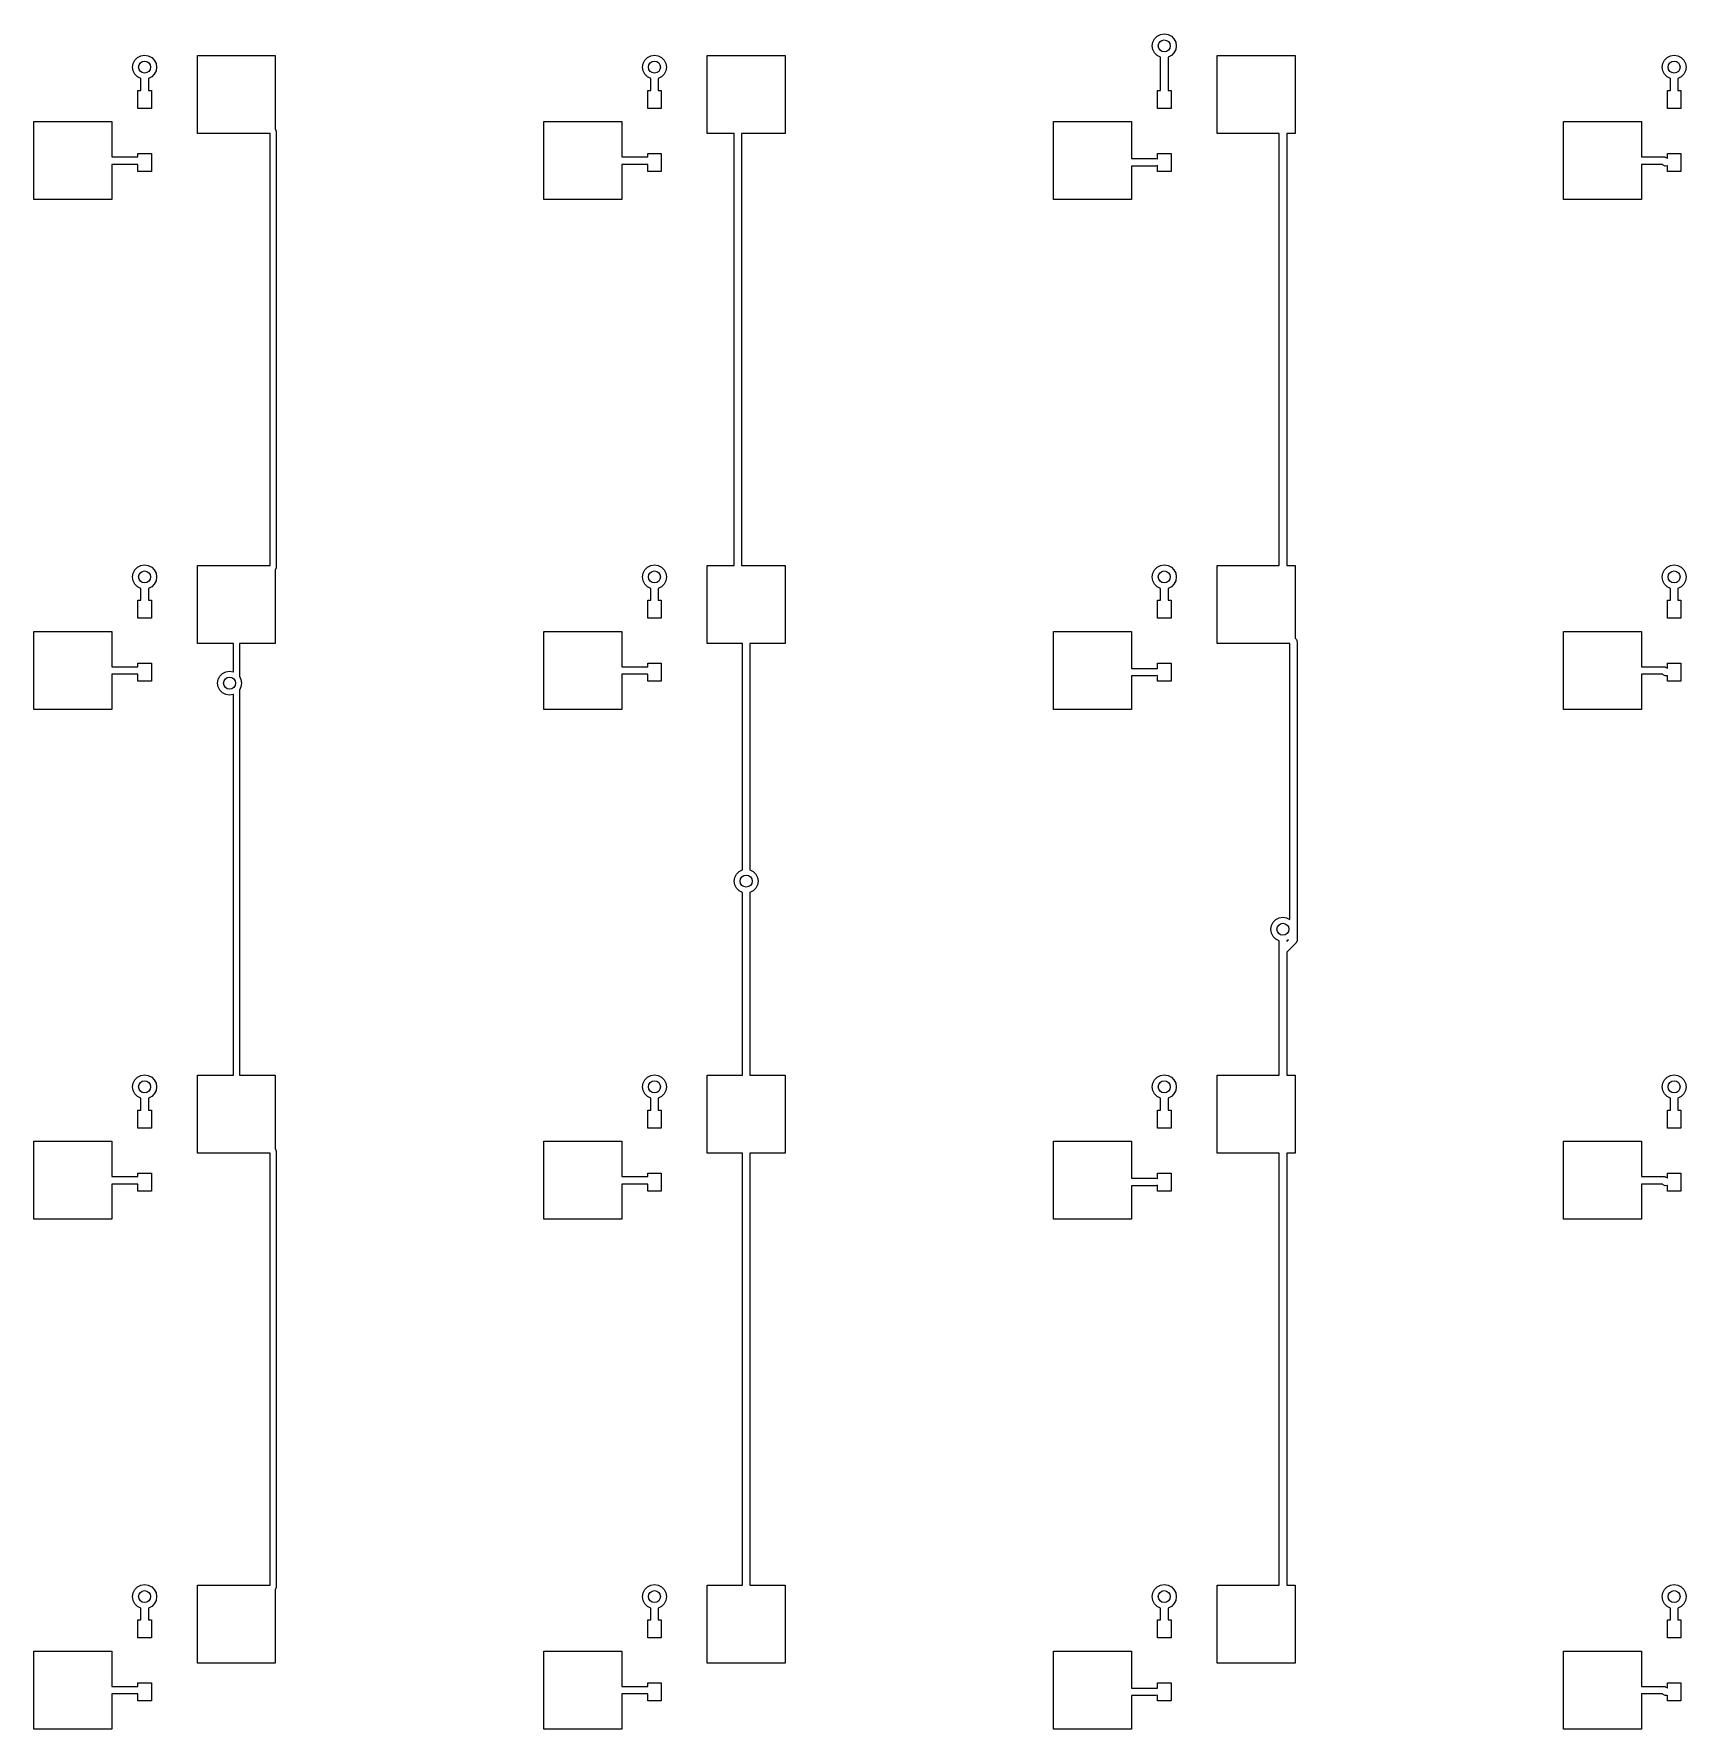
# Model space of a CAD drawing. Extents: x 3.08 to 10.86, y -3.21 to -0.59.
# Drawn here: x 8.695 to 10.864, y -3.214 to -0.988 of the extents above; entities that cross this region are included whole.
import ezdxf

# ---------------------------------------------------------------- set-up
doc = ezdxf.new("R2010")
doc.units = 0
doc.header["$MEASUREMENT"] = 0
doc.layers.add('BLACK', color=7, linetype='CONTINUOUS')

msp = doc.modelspace()

# ---------------------------------------------------------------- linework, layer by layer
at = {"layer": 'BLACK', "linetype": 'CONTINUOUS'}
for p, q in [((10.1631, -1.00394), (10.1638, -0.99907)), ((10.1638, -0.99907), (10.1661, -0.99468)), ((10.1661, -0.99468), (10.1695, -0.991196)), ((10.1695, -0.991196), (10.1739, -0.988959)), ((10.1739, -0.988959), (10.1788, -0.988189)), ((10.1788, -0.988189), (10.1837, -0.988959)), ((10.1837, -0.988959), (10.1881, -0.991196)), ((10.1881, -0.991196), (10.1915, -0.99468)), ((10.1915, -0.99468), (10.1938, -0.99907)), ((10.1938, -0.99907), (10.1945, -1.00394)), ((8.82524, -1.02696), (8.82748, -1.02257)), ((8.82748, -1.02257), (8.83096, -1.01908)), ((8.83096, -1.01908), (8.83535, -1.01685)), ((8.83535, -1.01685), (8.84022, -1.01608)), ((8.84022, -1.01608), (8.84509, -1.01685)), ((8.84509, -1.01685), (8.84948, -1.01908)), ((8.84948, -1.01908), (8.85296, -1.02257)), ((8.85296, -1.02257), (8.8552, -1.02696)), ((8.90944, -1.11909), (8.90944, -1.01673)), ((8.90944, -1.01673), (9.01181, -1.01673)), ((9.01181, -1.01673), (9.01181, -1.11365)), ((9.49453, -1.02696), (9.49677, -1.02257)), ((9.49677, -1.02257), (9.50025, -1.01908)), ((9.50025, -1.01908), (9.50464, -1.01685)), ((9.50464, -1.01685), (9.50951, -1.01608)), ((9.50951, -1.01608), (9.51438, -1.01685)), ((9.51438, -1.01685), (9.51877, -1.01908)), ((9.51877, -1.01908), (9.52225, -1.02257)), ((9.52225, -1.02257), (9.52449, -1.02696)), ((9.57874, -1.11909), (9.57874, -1.01673)), ((9.57874, -1.01673), (9.6811, -1.01673)), ((9.6811, -1.01673), (9.6811, -1.11909)), ((10.1638, -1.0088), (10.1631, -1.00394)), ((10.1661, -1.01319), (10.1638, -1.0088)), ((10.1695, -1.01668), (10.1661, -1.01319)), ((10.1739, -1.01889), (10.1695, -1.01668)), ((10.1739, -1.06234), (10.1739, -1.01889)), ((10.1881, -1.01668), (10.1837, -1.01889)), ((10.1837, -1.01889), (10.1837, -1.06234)), ((10.1915, -1.01319), (10.1881, -1.01668)), ((10.1938, -1.0088), (10.1915, -1.01319)), ((10.1945, -1.00394), (10.1938, -1.0088)), ((10.248, -1.11909), (10.248, -1.01673)), ((10.248, -1.01673), (10.3504, -1.01673)), ((10.3504, -1.01673), (10.3504, -1.11909)), ((10.8331, -1.02696), (10.8354, -1.02257)), ((10.8354, -1.02257), (10.8388, -1.01908)), ((10.8388, -1.01908), (10.8432, -1.01685)), ((10.8432, -1.01685), (10.8481, -1.01608)), ((10.8481, -1.01608), (10.853, -1.01685)), ((10.853, -1.01685), (10.8573, -1.01908)), ((10.8573, -1.01908), (10.8608, -1.02257)), ((10.8608, -1.02257), (10.8631, -1.02696)), ((8.82447, -1.03182), (8.82524, -1.02696)), ((8.82524, -1.03669), (8.82447, -1.03182)), ((8.82748, -1.04108), (8.82524, -1.03669)), ((8.83096, -1.04456), (8.82748, -1.04108)), ((8.8353, -1.04677), (8.83096, -1.04456)), ((8.84948, -1.04456), (8.84514, -1.04677)), ((8.85296, -1.04108), (8.84948, -1.04456)), ((8.8552, -1.03669), (8.85296, -1.04108)), ((8.8552, -1.02696), (8.85597, -1.03182)), ((8.85597, -1.03182), (8.8552, -1.03669)), ((9.49376, -1.03182), (9.49453, -1.02696)), ((9.49453, -1.03669), (9.49376, -1.03182)), ((9.49677, -1.04108), (9.49453, -1.03669)), ((9.50025, -1.04456), (9.49677, -1.04108)), ((9.50459, -1.04677), (9.50025, -1.04456)), ((9.51877, -1.04456), (9.51443, -1.04677)), ((9.52225, -1.04108), (9.51877, -1.04456)), ((9.52449, -1.03669), (9.52225, -1.04108)), ((9.52449, -1.02696), (9.52526, -1.03182)), ((9.52526, -1.03182), (9.52449, -1.03669)), ((10.8323, -1.03182), (10.8331, -1.02696)), ((10.8331, -1.03669), (10.8323, -1.03182)), ((10.8354, -1.04108), (10.8331, -1.03669)), ((10.8388, -1.04456), (10.8354, -1.04108)), ((10.8432, -1.04677), (10.8388, -1.04456)), ((10.8573, -1.04456), (10.853, -1.04677)), ((10.8608, -1.04108), (10.8573, -1.04456)), ((10.8631, -1.03669), (10.8608, -1.04108)), ((10.8631, -1.02696), (10.8638, -1.03182)), ((10.8638, -1.03182), (10.8631, -1.03669)), ((8.83136, -1.08596), (8.83136, -1.06234)), ((8.83136, -1.06234), (8.8353, -1.06234)), ((8.8353, -1.06234), (8.8353, -1.04677)), ((8.84514, -1.04677), (8.84514, -1.06234)), ((8.84514, -1.06234), (8.84908, -1.06234)), ((8.84908, -1.06234), (8.84908, -1.08596)), ((9.50065, -1.08596), (9.50065, -1.06234)), ((9.50065, -1.06234), (9.50459, -1.06234)), ((9.50459, -1.06234), (9.50459, -1.04677)), ((9.51443, -1.04677), (9.51443, -1.06234)), ((9.51443, -1.06234), (9.51837, -1.06234)), ((9.51837, -1.06234), (9.51837, -1.08596)), ((10.1699, -1.08596), (10.1699, -1.06234)), ((10.1699, -1.06234), (10.1739, -1.06234)), ((10.1837, -1.06234), (10.1877, -1.06234)), ((10.1877, -1.06234), (10.1877, -1.08596)), ((10.8392, -1.08596), (10.8392, -1.06234)), ((10.8392, -1.06234), (10.8432, -1.06234)), ((10.8432, -1.06234), (10.8432, -1.04677)), ((10.853, -1.04677), (10.853, -1.06234)), ((10.853, -1.06234), (10.857, -1.06234)), ((10.857, -1.06234), (10.857, -1.08596)), ((8.84908, -1.08596), (8.83136, -1.08596)), ((9.51837, -1.08596), (9.50065, -1.08596)), ((10.1877, -1.08596), (10.1699, -1.08596)), ((10.857, -1.08596), (10.8392, -1.08596)), ((8.69488, -1.20571), (8.69488, -1.10335)), ((8.69488, -1.10335), (8.79724, -1.10335)), ((8.79724, -1.10335), (8.79724, -1.14961)), ((9.36417, -1.20571), (9.36417, -1.10335)), ((9.36417, -1.10335), (9.46653, -1.10335)), ((9.46653, -1.10335), (9.46653, -1.14961)), ((10.0335, -1.20571), (10.0335, -1.10335)), ((10.0335, -1.10335), (10.1358, -1.10335)), ((10.1358, -1.10335), (10.1358, -1.1519)), ((10.7028, -1.20571), (10.7028, -1.10335)), ((10.7028, -1.10335), (10.8051, -1.10335)), ((10.8051, -1.10335), (10.8051, -1.14961)), ((9.0049, -1.11909), (8.90944, -1.11909)), ((9.0049, -1.68602), (9.0049, -1.11909)), ((9.01181, -1.11365), (9.01202, -1.11381)), ((9.01202, -1.11381), (9.01231, -1.11469)), ((9.01231, -1.11469), (9.01272, -1.11551)), ((9.01272, -1.11551), (9.01267, -1.11582)), ((9.01267, -1.11582), (9.01277, -1.11612)), ((9.01277, -1.11612), (9.01277, -1.68899)), ((9.61413, -1.11909), (9.57874, -1.11909)), ((9.61413, -1.68602), (9.61413, -1.11909)), ((9.6811, -1.11909), (9.62397, -1.11909)), ((9.62397, -1.11909), (9.62397, -1.68602)), ((10.3297, -1.11909), (10.248, -1.11909)), ((10.3297, -1.68602), (10.3297, -1.11909)), ((10.3504, -1.11909), (10.3395, -1.11909)), ((10.3395, -1.11909), (10.3395, -1.68602)), ((8.79724, -1.14961), (8.83136, -1.14961)), ((8.83136, -1.14961), (8.83136, -1.14501)), ((8.83136, -1.14501), (8.84908, -1.14501)), ((8.84908, -1.14501), (8.84908, -1.16863)), ((9.46653, -1.14961), (9.50065, -1.14961)), ((9.50065, -1.14961), (9.50065, -1.14501)), ((9.50065, -1.14501), (9.51837, -1.14501)), ((9.51837, -1.14501), (9.51837, -1.16863)), ((10.1358, -1.1519), (10.1679, -1.1519)), ((10.1679, -1.1519), (10.1693, -1.15211)), ((10.1693, -1.15211), (10.1699, -1.1525)), ((10.1699, -1.1525), (10.1699, -1.14501)), ((10.1699, -1.14501), (10.1877, -1.14501)), ((10.1877, -1.14501), (10.1877, -1.16863)), ((10.8051, -1.14961), (10.8349, -1.14961)), ((10.8349, -1.14961), (10.8358, -1.14973)), ((10.8358, -1.14973), (10.836, -1.14972)), ((10.836, -1.14972), (10.8361, -1.14977)), ((10.8361, -1.14977), (10.8363, -1.14981)), ((10.8363, -1.14981), (10.8373, -1.15047)), ((10.8373, -1.15047), (10.8384, -1.15105)), ((10.8384, -1.15105), (10.8392, -1.15187)), ((10.8392, -1.15187), (10.8392, -1.14501)), ((10.8392, -1.14501), (10.857, -1.14501)), ((10.857, -1.14501), (10.857, -1.16863)), ((8.83136, -1.15945), (8.79724, -1.15945)), ((8.79724, -1.15945), (8.79724, -1.20571)), ((8.83136, -1.16863), (8.83136, -1.15945)), ((8.84908, -1.16863), (8.83136, -1.16863)), ((9.50065, -1.15945), (9.46653, -1.15945)), ((9.46653, -1.15945), (9.46653, -1.20571)), ((9.50065, -1.16863), (9.50065, -1.15945)), ((9.51837, -1.16863), (9.50065, -1.16863)), ((10.1679, -1.16174), (10.1358, -1.16174)), ((10.1358, -1.16174), (10.1358, -1.20571)), ((10.1699, -1.16116), (10.1679, -1.16174)), ((10.1699, -1.16863), (10.1699, -1.16116)), ((10.1877, -1.16863), (10.1699, -1.16863)), ((10.8329, -1.15945), (10.8051, -1.15945)), ((10.8051, -1.15945), (10.8051, -1.20571)), ((10.8337, -1.1603), (10.8329, -1.15945)), ((10.8362, -1.16163), (10.8337, -1.1603)), ((10.8389, -1.16144), (10.8362, -1.16163)), ((10.8392, -1.16122), (10.8389, -1.16144)), ((10.8392, -1.16863), (10.8392, -1.16122)), ((10.857, -1.16863), (10.8392, -1.16863)), ((8.79724, -1.20571), (8.69488, -1.20571)), ((9.46653, -1.20571), (9.36417, -1.20571)), ((10.1358, -1.20571), (10.0335, -1.20571)), ((10.8051, -1.20571), (10.7028, -1.20571)), ((8.82748, -1.69186), (8.83096, -1.68837)), ((8.83096, -1.68837), (8.83535, -1.68614)), ((8.83535, -1.68614), (8.84022, -1.68537)), ((8.84022, -1.68537), (8.84509, -1.68614)), ((8.84509, -1.68614), (8.84948, -1.68837)), ((8.84948, -1.68837), (8.85296, -1.69186)), ((8.90944, -1.78839), (8.90944, -1.68602)), ((8.90944, -1.68602), (9.0049, -1.68602)), ((9.01231, -1.69043), (9.01202, -1.69131)), ((9.01272, -1.68961), (9.01231, -1.69043)), ((9.01277, -1.68899), (9.01267, -1.6893)), ((9.01267, -1.6893), (9.01272, -1.68961)), ((9.49677, -1.69186), (9.50025, -1.68837)), ((9.50025, -1.68837), (9.50464, -1.68614)), ((9.50464, -1.68614), (9.50951, -1.68537)), ((9.50951, -1.68537), (9.51438, -1.68614)), ((9.51438, -1.68614), (9.51877, -1.68837)), ((9.51877, -1.68837), (9.52225, -1.69186)), ((9.57874, -1.78839), (9.57874, -1.68602)), ((9.57874, -1.68602), (9.61413, -1.68602)), ((9.62397, -1.68602), (9.6811, -1.68602)), ((9.6811, -1.68602), (9.6811, -1.78839)), ((10.1661, -1.69186), (10.1695, -1.68837)), ((10.1695, -1.68837), (10.1739, -1.68614)), ((10.1739, -1.68614), (10.1788, -1.68537)), ((10.1788, -1.68537), (10.1837, -1.68614)), ((10.1837, -1.68614), (10.1881, -1.68837)), ((10.1881, -1.68837), (10.1915, -1.69186)), ((10.248, -1.78839), (10.248, -1.68602)), ((10.248, -1.68602), (10.3297, -1.68602)), ((10.3395, -1.68602), (10.3504, -1.68602)), ((10.3504, -1.68602), (10.3504, -1.78143)), ((10.8354, -1.69186), (10.8388, -1.68837)), ((10.8388, -1.68837), (10.8432, -1.68614)), ((10.8432, -1.68614), (10.8481, -1.68537)), ((10.8481, -1.68537), (10.853, -1.68614)), ((10.853, -1.68614), (10.8573, -1.68837)), ((10.8573, -1.68837), (10.8608, -1.69186)), ((8.82447, -1.70111), (8.82524, -1.69625)), ((8.82524, -1.70598), (8.82447, -1.70111)), ((8.82524, -1.69625), (8.82748, -1.69186)), ((8.82748, -1.71037), (8.82524, -1.70598)), ((8.83096, -1.71386), (8.82748, -1.71037)), ((8.85296, -1.71037), (8.84948, -1.71386)), ((8.85296, -1.69186), (8.8552, -1.69625)), ((8.8552, -1.70598), (8.85296, -1.71037)), ((8.8552, -1.69625), (8.85597, -1.70111)), ((8.85597, -1.70111), (8.8552, -1.70598)), ((9.01202, -1.69131), (9.01181, -1.69146)), ((9.01181, -1.69146), (9.01181, -1.78839)), ((9.49376, -1.70111), (9.49453, -1.69625)), ((9.49453, -1.70598), (9.49376, -1.70111)), ((9.49453, -1.69625), (9.49677, -1.69186)), ((9.49677, -1.71037), (9.49453, -1.70598)), ((9.50025, -1.71386), (9.49677, -1.71037)), ((9.52225, -1.71037), (9.51877, -1.71386)), ((9.52225, -1.69186), (9.52449, -1.69625)), ((9.52449, -1.70598), (9.52225, -1.71037)), ((9.52449, -1.69625), (9.52526, -1.70111)), ((9.52526, -1.70111), (9.52449, -1.70598)), ((10.1631, -1.70111), (10.1638, -1.69625)), ((10.1638, -1.70598), (10.1631, -1.70111)), ((10.1638, -1.69625), (10.1661, -1.69186)), ((10.1661, -1.71037), (10.1638, -1.70598)), ((10.1695, -1.71386), (10.1661, -1.71037)), ((10.1915, -1.71037), (10.1881, -1.71386)), ((10.1915, -1.69186), (10.1938, -1.69625)), ((10.1938, -1.70598), (10.1915, -1.71037)), ((10.1938, -1.69625), (10.1945, -1.70111)), ((10.1945, -1.70111), (10.1938, -1.70598)), ((10.8323, -1.70111), (10.8331, -1.69625)), ((10.8331, -1.70598), (10.8323, -1.70111)), ((10.8331, -1.69625), (10.8354, -1.69186)), ((10.8354, -1.71037), (10.8331, -1.70598)), ((10.8388, -1.71386), (10.8354, -1.71037)), ((10.8608, -1.71037), (10.8573, -1.71386)), ((10.8608, -1.69186), (10.8631, -1.69625)), ((10.8631, -1.70598), (10.8608, -1.71037)), ((10.8631, -1.69625), (10.8638, -1.70111)), ((10.8638, -1.70111), (10.8631, -1.70598)), ((8.8353, -1.71606), (8.83096, -1.71386)), ((8.83136, -1.75525), (8.83136, -1.73163)), ((8.83136, -1.73163), (8.8353, -1.73163)), ((8.8353, -1.73163), (8.8353, -1.71606)), ((8.84948, -1.71386), (8.84514, -1.71606)), ((8.84514, -1.71606), (8.84514, -1.73163)), ((8.84514, -1.73163), (8.84908, -1.73163)), ((8.84908, -1.73163), (8.84908, -1.75525)), ((9.50459, -1.71606), (9.50025, -1.71386)), ((9.50065, -1.75525), (9.50065, -1.73163)), ((9.50065, -1.73163), (9.50459, -1.73163)), ((9.50459, -1.73163), (9.50459, -1.71606)), ((9.51877, -1.71386), (9.51443, -1.71606)), ((9.51443, -1.71606), (9.51443, -1.73163)), ((9.51443, -1.73163), (9.51837, -1.73163)), ((9.51837, -1.73163), (9.51837, -1.75525)), ((10.1739, -1.71606), (10.1695, -1.71386)), ((10.1699, -1.75525), (10.1699, -1.73163)), ((10.1699, -1.73163), (10.1739, -1.73163)), ((10.1739, -1.73163), (10.1739, -1.71606)), ((10.1881, -1.71386), (10.1837, -1.71606)), ((10.1837, -1.71606), (10.1837, -1.73163)), ((10.1837, -1.73163), (10.1877, -1.73163)), ((10.1877, -1.73163), (10.1877, -1.75525)), ((10.8432, -1.71606), (10.8388, -1.71386)), ((10.8392, -1.75525), (10.8392, -1.73163)), ((10.8392, -1.73163), (10.8432, -1.73163)), ((10.8432, -1.73163), (10.8432, -1.71606)), ((10.8573, -1.71386), (10.853, -1.71606)), ((10.853, -1.71606), (10.853, -1.73163)), ((10.853, -1.73163), (10.857, -1.73163)), ((10.857, -1.73163), (10.857, -1.75525)), ((8.84908, -1.75525), (8.83136, -1.75525)), ((9.51837, -1.75525), (9.50065, -1.75525)), ((10.1877, -1.75525), (10.1699, -1.75525)), ((10.857, -1.75525), (10.8392, -1.75525)), ((8.69488, -1.875), (8.69488, -1.77264)), ((8.69488, -1.77264), (8.79724, -1.77264)), ((8.79724, -1.77264), (8.79724, -1.8189)), ((9.36417, -1.875), (9.36417, -1.77264)), ((9.36417, -1.77264), (9.46653, -1.77264)), ((9.46653, -1.77264), (9.46653, -1.8189)), ((10.0335, -1.875), (10.0335, -1.77264)), ((10.0335, -1.77264), (10.1358, -1.77264)), ((10.1358, -1.77264), (10.1358, -1.82119)), ((10.7028, -1.875), (10.7028, -1.77264)), ((10.7028, -1.77264), (10.8051, -1.77264)), ((10.8051, -1.77264), (10.8051, -1.8189)), ((8.95669, -1.78839), (8.90944, -1.78839)), ((8.95669, -1.8256), (8.95669, -1.78839)), ((9.01181, -1.78839), (8.96456, -1.78839)), ((8.96456, -1.78839), (8.96456, -1.8314)), ((9.625, -1.78839), (9.57874, -1.78839)), ((9.625, -2.08544), (9.625, -1.78839)), ((9.6811, -1.78839), (9.63484, -1.78839)), ((9.63484, -1.78839), (9.63484, -2.08544)), ((10.3434, -1.78839), (10.248, -1.78839)), ((10.3435, -1.78844), (10.3434, -1.78839)), ((10.3435, -2.15073), (10.3435, -1.78844)), ((10.3504, -1.78143), (10.3519, -1.78292)), ((10.3519, -1.78292), (10.3524, -1.78362)), ((10.3524, -1.78362), (10.3525, -1.78374)), ((10.3525, -1.78374), (10.3526, -1.78385)), ((10.3526, -1.78385), (10.3527, -1.78405)), ((10.3527, -1.78405), (10.353, -1.78523)), ((10.353, -1.78523), (10.3533, -1.7864)), ((10.3533, -1.7864), (10.3533, -2.17772)), ((8.79724, -1.8189), (8.83136, -1.8189)), ((8.83136, -1.8189), (8.83136, -1.8143)), ((8.83136, -1.8143), (8.84908, -1.8143)), ((8.84908, -1.8143), (8.84908, -1.83793)), ((8.9469, -1.82557), (8.95177, -1.8248)), ((8.95177, -1.8248), (8.95663, -1.82557)), ((9.46653, -1.8189), (9.50065, -1.8189)), ((9.50065, -1.8189), (9.50065, -1.8143)), ((9.50065, -1.8143), (9.51837, -1.8143)), ((9.51837, -1.8143), (9.51837, -1.83793)), ((10.1358, -1.82119), (10.1679, -1.82119)), ((10.1679, -1.82119), (10.1693, -1.8214)), ((10.1693, -1.8214), (10.1699, -1.82179)), ((10.1699, -1.82179), (10.1699, -1.8143)), ((10.1699, -1.8143), (10.1877, -1.8143)), ((10.1877, -1.8143), (10.1877, -1.83793)), ((10.8051, -1.8189), (10.8349, -1.8189)), ((10.8349, -1.8189), (10.8358, -1.81902)), ((10.8358, -1.81902), (10.836, -1.81901)), ((10.836, -1.81901), (10.8361, -1.81906)), ((10.8361, -1.81906), (10.8363, -1.8191)), ((10.8363, -1.8191), (10.8373, -1.81976)), ((10.8373, -1.81976), (10.8384, -1.82034)), ((10.8384, -1.82034), (10.8392, -1.82116)), ((10.8392, -1.82116), (10.8392, -1.8143)), ((10.8392, -1.8143), (10.857, -1.8143)), ((10.857, -1.8143), (10.857, -1.83793)), ((8.83136, -1.82874), (8.79724, -1.82874)), ((8.79724, -1.82874), (8.79724, -1.875)), ((8.83136, -1.83793), (8.83136, -1.82874)), ((8.84908, -1.83793), (8.83136, -1.83793)), ((8.93602, -1.84055), (8.93679, -1.83568)), ((8.93679, -1.84542), (8.93602, -1.84055)), ((8.93679, -1.83568), (8.93903, -1.83129)), ((8.93903, -1.84981), (8.93679, -1.84542)), ((8.93903, -1.83129), (8.94251, -1.82781)), ((8.94251, -1.82781), (8.9469, -1.82557)), ((8.95663, -1.82557), (8.95669, -1.8256)), ((8.96456, -1.8314), (8.96674, -1.83568)), ((8.96674, -1.84542), (8.96456, -1.8497)), ((8.96674, -1.83568), (8.96752, -1.84055)), ((8.96752, -1.84055), (8.96674, -1.84542)), ((9.50065, -1.82874), (9.46653, -1.82874)), ((9.46653, -1.82874), (9.46653, -1.875)), ((9.50065, -1.83793), (9.50065, -1.82874)), ((9.51837, -1.83793), (9.50065, -1.83793)), ((10.1679, -1.83104), (10.1358, -1.83104)), ((10.1358, -1.83104), (10.1358, -1.875)), ((10.1699, -1.83045), (10.1679, -1.83104)), ((10.1699, -1.83793), (10.1699, -1.83045)), ((10.1877, -1.83793), (10.1699, -1.83793)), ((10.8329, -1.82874), (10.8051, -1.82874)), ((10.8051, -1.82874), (10.8051, -1.875)), ((10.8337, -1.82959), (10.8329, -1.82874)), ((10.8362, -1.83092), (10.8337, -1.82959)), ((10.8389, -1.83073), (10.8362, -1.83092)), ((10.8392, -1.83051), (10.8389, -1.83073)), ((10.8392, -1.83793), (10.8392, -1.83051)), ((10.857, -1.83793), (10.8392, -1.83793)), ((8.94251, -1.85329), (8.93903, -1.84981)), ((8.9469, -1.85553), (8.94251, -1.85329)), ((8.95177, -1.8563), (8.9469, -1.85553)), ((8.95663, -1.85553), (8.95177, -1.8563)), ((8.95669, -1.8555), (8.95663, -1.85553)), ((8.95669, -2.35531), (8.95669, -1.8555)), ((8.96456, -1.8497), (8.96456, -2.35531)), ((8.79724, -1.875), (8.69488, -1.875)), ((9.46653, -1.875), (9.36417, -1.875)), ((10.1358, -1.875), (10.0335, -1.875)), ((10.8051, -1.875), (10.7028, -1.875)), ((9.61494, -2.09553), (9.61718, -2.09114)), ((9.61718, -2.09114), (9.62066, -2.08765)), ((9.62066, -2.08765), (9.625, -2.08544)), ((9.63484, -2.08544), (9.63917, -2.08765)), ((9.63917, -2.08765), (9.64266, -2.09114)), ((9.64266, -2.09114), (9.64489, -2.09553)), ((9.61417, -2.10039), (9.61494, -2.09553)), ((9.61494, -2.10526), (9.61417, -2.10039)), ((9.61718, -2.10965), (9.61494, -2.10526)), ((9.62066, -2.11313), (9.61718, -2.10965)), ((9.625, -2.11534), (9.62066, -2.11313)), ((9.63917, -2.11313), (9.63484, -2.11534)), ((9.64266, -2.10965), (9.63917, -2.11313)), ((9.64489, -2.10526), (9.64266, -2.10965)), ((9.64489, -2.09553), (9.64566, -2.10039)), ((9.64566, -2.10039), (9.64489, -2.10526)), ((9.625, -2.35531), (9.625, -2.11534)), ((9.63484, -2.11534), (9.63484, -2.35531)), ((10.3196, -2.15879), (10.3218, -2.1544)), ((10.3218, -2.1544), (10.3253, -2.15092)), ((10.3253, -2.15092), (10.3297, -2.14868)), ((10.3297, -2.14868), (10.3346, -2.14791)), ((10.3346, -2.14791), (10.3394, -2.14868)), ((10.3394, -2.14868), (10.3435, -2.15073)), ((10.3188, -2.16366), (10.3196, -2.15879)), ((10.3196, -2.16852), (10.3188, -2.16366)), ((10.3218, -2.17291), (10.3196, -2.16852)), ((10.3253, -2.1764), (10.3218, -2.17291)), ((10.3297, -2.1786), (10.3253, -2.1764)), ((10.3297, -2.35531), (10.3297, -2.1786)), ((10.3395, -2.17966), (10.3417, -2.17751)), ((10.3417, -2.17751), (10.3395, -2.1786)), ((10.3395, -2.1786), (10.3395, -2.17966)), ((10.3525, -2.18014), (10.3519, -2.1812)), ((10.3531, -2.17912), (10.3525, -2.18014)), ((10.3532, -2.17887), (10.3531, -2.17912)), ((10.3533, -2.17772), (10.3532, -2.17859)), ((10.3532, -2.17859), (10.3532, -2.17877)), ((10.3532, -2.17877), (10.3532, -2.17887)), ((10.3519, -2.1812), (10.3395, -2.19358)), ((10.3395, -2.19358), (10.3395, -2.35531)), ((8.82748, -2.36115), (8.83096, -2.35767)), ((8.83096, -2.35767), (8.83535, -2.35543)), ((8.83535, -2.35543), (8.84022, -2.35466)), ((8.84022, -2.35466), (8.84509, -2.35543)), ((8.84509, -2.35543), (8.84948, -2.35767)), ((8.84948, -2.35767), (8.85296, -2.36115)), ((8.90944, -2.45768), (8.90944, -2.35531)), ((8.90944, -2.35531), (8.95669, -2.35531)), ((8.96456, -2.35531), (9.01181, -2.35531)), ((9.01181, -2.35531), (9.01181, -2.45224)), ((9.49677, -2.36115), (9.50025, -2.35767)), ((9.50025, -2.35767), (9.50464, -2.35543)), ((9.50464, -2.35543), (9.50951, -2.35466)), ((9.50951, -2.35466), (9.51438, -2.35543)), ((9.51438, -2.35543), (9.51877, -2.35767)), ((9.51877, -2.35767), (9.52225, -2.36115)), ((9.57874, -2.45768), (9.57874, -2.35531)), ((9.57874, -2.35531), (9.625, -2.35531)), ((9.63484, -2.35531), (9.6811, -2.35531)), ((9.6811, -2.35531), (9.6811, -2.45768)), ((10.1661, -2.36115), (10.1695, -2.35767)), ((10.1695, -2.35767), (10.1739, -2.35543)), ((10.1739, -2.35543), (10.1788, -2.35466)), ((10.1788, -2.35466), (10.1837, -2.35543)), ((10.1837, -2.35543), (10.1881, -2.35767)), ((10.1881, -2.35767), (10.1915, -2.36115)), ((10.248, -2.45768), (10.248, -2.35531)), ((10.248, -2.35531), (10.3297, -2.35531)), ((10.3395, -2.35531), (10.3504, -2.35531)), ((10.3504, -2.35531), (10.3504, -2.45768)), ((10.8354, -2.36115), (10.8388, -2.35767)), ((10.8388, -2.35767), (10.8432, -2.35543)), ((10.8432, -2.35543), (10.8481, -2.35466)), ((10.8481, -2.35466), (10.853, -2.35543)), ((10.853, -2.35543), (10.8573, -2.35767)), ((10.8573, -2.35767), (10.8608, -2.36115)), ((8.82447, -2.37041), (8.82524, -2.36554)), ((8.82524, -2.37527), (8.82447, -2.37041)), ((8.82524, -2.36554), (8.82748, -2.36115)), ((8.82748, -2.37966), (8.82524, -2.37527)), ((8.83096, -2.38315), (8.82748, -2.37966)), ((8.85296, -2.37966), (8.84948, -2.38315)), ((8.85296, -2.36115), (8.8552, -2.36554)), ((8.8552, -2.37527), (8.85296, -2.37966)), ((8.8552, -2.36554), (8.85597, -2.37041)), ((8.85597, -2.37041), (8.8552, -2.37527)), ((9.49376, -2.37041), (9.49453, -2.36554)), ((9.49453, -2.37527), (9.49376, -2.37041)), ((9.49453, -2.36554), (9.49677, -2.36115)), ((9.49677, -2.37966), (9.49453, -2.37527)), ((9.50025, -2.38315), (9.49677, -2.37966)), ((9.52225, -2.37966), (9.51877, -2.38315)), ((9.52225, -2.36115), (9.52449, -2.36554)), ((9.52449, -2.37527), (9.52225, -2.37966)), ((9.52449, -2.36554), (9.52526, -2.37041)), ((9.52526, -2.37041), (9.52449, -2.37527)), ((10.1631, -2.37041), (10.1638, -2.36554)), ((10.1638, -2.37527), (10.1631, -2.37041)), ((10.1638, -2.36554), (10.1661, -2.36115)), ((10.1661, -2.37966), (10.1638, -2.37527)), ((10.1695, -2.38315), (10.1661, -2.37966)), ((10.1915, -2.37966), (10.1881, -2.38315)), ((10.1915, -2.36115), (10.1938, -2.36554)), ((10.1938, -2.37527), (10.1915, -2.37966)), ((10.1938, -2.36554), (10.1945, -2.37041)), ((10.1945, -2.37041), (10.1938, -2.37527)), ((10.8323, -2.37041), (10.8331, -2.36554)), ((10.8331, -2.37527), (10.8323, -2.37041)), ((10.8331, -2.36554), (10.8354, -2.36115)), ((10.8354, -2.37966), (10.8331, -2.37527)), ((10.8388, -2.38315), (10.8354, -2.37966)), ((10.8608, -2.37966), (10.8573, -2.38315)), ((10.8608, -2.36115), (10.8631, -2.36554)), ((10.8631, -2.37527), (10.8608, -2.37966)), ((10.8631, -2.36554), (10.8638, -2.37041)), ((10.8638, -2.37041), (10.8631, -2.37527)), ((8.8353, -2.38536), (8.83096, -2.38315)), ((8.83136, -2.42454), (8.83136, -2.40092)), ((8.83136, -2.40092), (8.8353, -2.40092)), ((8.8353, -2.40092), (8.8353, -2.38536)), ((8.84948, -2.38315), (8.84514, -2.38536)), ((8.84514, -2.38536), (8.84514, -2.40092)), ((8.84514, -2.40092), (8.84908, -2.40092)), ((8.84908, -2.40092), (8.84908, -2.42454)), ((9.50459, -2.38536), (9.50025, -2.38315)), ((9.50065, -2.42454), (9.50065, -2.40092)), ((9.50065, -2.40092), (9.50459, -2.40092)), ((9.50459, -2.40092), (9.50459, -2.38536)), ((9.51877, -2.38315), (9.51443, -2.38536)), ((9.51443, -2.38536), (9.51443, -2.40092)), ((9.51443, -2.40092), (9.51837, -2.40092)), ((9.51837, -2.40092), (9.51837, -2.42454)), ((10.1739, -2.38536), (10.1695, -2.38315)), ((10.1699, -2.42454), (10.1699, -2.40092)), ((10.1699, -2.40092), (10.1739, -2.40092)), ((10.1739, -2.40092), (10.1739, -2.38536)), ((10.1881, -2.38315), (10.1837, -2.38536)), ((10.1837, -2.38536), (10.1837, -2.40092)), ((10.1837, -2.40092), (10.1877, -2.40092)), ((10.1877, -2.40092), (10.1877, -2.42454)), ((10.8432, -2.38536), (10.8388, -2.38315)), ((10.8392, -2.42454), (10.8392, -2.40092)), ((10.8392, -2.40092), (10.8432, -2.40092)), ((10.8432, -2.40092), (10.8432, -2.38536)), ((10.8573, -2.38315), (10.853, -2.38536)), ((10.853, -2.38536), (10.853, -2.40092)), ((10.853, -2.40092), (10.857, -2.40092)), ((10.857, -2.40092), (10.857, -2.42454)), ((8.84908, -2.42454), (8.83136, -2.42454)), ((9.51837, -2.42454), (9.50065, -2.42454)), ((10.1877, -2.42454), (10.1699, -2.42454)), ((10.857, -2.42454), (10.8392, -2.42454)), ((8.69488, -2.54429), (8.69488, -2.44193)), ((8.69488, -2.44193), (8.79724, -2.44193)), ((8.79724, -2.44193), (8.79724, -2.48819)), ((9.36417, -2.54429), (9.36417, -2.44193)), ((9.36417, -2.44193), (9.46653, -2.44193)), ((9.46653, -2.44193), (9.46653, -2.48819)), ((10.0335, -2.54429), (10.0335, -2.44193)), ((10.0335, -2.44193), (10.1358, -2.44193)), ((10.1358, -2.44193), (10.1358, -2.49048)), ((10.7028, -2.54429), (10.7028, -2.44193)), ((10.7028, -2.44193), (10.8051, -2.44193)), ((10.8051, -2.44193), (10.8051, -2.48819)), ((9.0049, -2.45768), (8.90944, -2.45768)), ((9.0049, -3.0246), (9.0049, -2.45768)), ((9.01181, -2.45224), (9.01202, -2.45239)), ((9.01202, -2.45239), (9.01231, -2.45327)), ((9.01231, -2.45327), (9.01272, -2.45409)), ((9.01272, -2.45409), (9.01267, -2.4544)), ((9.01267, -2.4544), (9.01277, -2.4547)), ((9.01277, -2.4547), (9.01277, -3.02758)), ((9.625, -2.45768), (9.57874, -2.45768)), ((9.625, -3.0246), (9.625, -2.45768)), ((9.6811, -2.45768), (9.63484, -2.45768)), ((9.63484, -2.45768), (9.63484, -3.0246)), ((10.3297, -2.45768), (10.248, -2.45768)), ((10.3297, -3.0246), (10.3297, -2.45768)), ((10.3504, -2.45768), (10.3395, -2.45768)), ((10.3395, -2.45768), (10.3395, -3.0246)), ((8.79724, -2.48819), (8.83136, -2.48819)), ((8.83136, -2.48819), (8.83136, -2.48359)), ((8.83136, -2.48359), (8.84908, -2.48359)), ((8.84908, -2.48359), (8.84908, -2.50722)), ((9.46653, -2.48819), (9.50065, -2.48819)), ((9.50065, -2.48819), (9.50065, -2.48359)), ((9.50065, -2.48359), (9.51837, -2.48359)), ((9.51837, -2.48359), (9.51837, -2.50722)), ((10.1358, -2.49048), (10.1679, -2.49048)), ((10.1679, -2.49048), (10.1693, -2.49069)), ((10.1693, -2.49069), (10.1699, -2.49108)), ((10.1699, -2.49108), (10.1699, -2.48359)), ((10.1699, -2.48359), (10.1877, -2.48359)), ((10.1877, -2.48359), (10.1877, -2.50722)), ((10.8051, -2.48819), (10.8349, -2.48819)), ((10.8349, -2.48819), (10.8358, -2.48831)), ((10.8358, -2.48831), (10.836, -2.4883)), ((10.836, -2.4883), (10.8361, -2.48835)), ((10.8361, -2.48835), (10.8363, -2.48839)), ((10.8363, -2.48839), (10.8373, -2.48905)), ((10.8373, -2.48905), (10.8384, -2.48963)), ((10.8384, -2.48963), (10.8392, -2.49045)), ((10.8392, -2.49045), (10.8392, -2.48359)), ((10.8392, -2.48359), (10.857, -2.48359)), ((10.857, -2.48359), (10.857, -2.50722)), ((8.83136, -2.49803), (8.79724, -2.49803)), ((8.79724, -2.49803), (8.79724, -2.54429)), ((8.83136, -2.50722), (8.83136, -2.49803)), ((8.84908, -2.50722), (8.83136, -2.50722)), ((9.50065, -2.49803), (9.46653, -2.49803)), ((9.46653, -2.49803), (9.46653, -2.54429)), ((9.50065, -2.50722), (9.50065, -2.49803)), ((9.51837, -2.50722), (9.50065, -2.50722)), ((10.1679, -2.50033), (10.1358, -2.50033)), ((10.1358, -2.50033), (10.1358, -2.54429)), ((10.1699, -2.49974), (10.1679, -2.50033)), ((10.1699, -2.50722), (10.1699, -2.49974)), ((10.1877, -2.50722), (10.1699, -2.50722)), ((10.8329, -2.49803), (10.8051, -2.49803)), ((10.8051, -2.49803), (10.8051, -2.54429)), ((10.8337, -2.49889), (10.8329, -2.49803)), ((10.8362, -2.50021), (10.8337, -2.49889)), ((10.8389, -2.50002), (10.8362, -2.50021)), ((10.8392, -2.4998), (10.8389, -2.50002)), ((10.8392, -2.50722), (10.8392, -2.4998)), ((10.857, -2.50722), (10.8392, -2.50722)), ((8.79724, -2.54429), (8.69488, -2.54429)), ((9.46653, -2.54429), (9.36417, -2.54429)), ((10.1358, -2.54429), (10.0335, -2.54429)), ((10.8051, -2.54429), (10.7028, -2.54429)), ((8.83096, -3.02696), (8.83535, -3.02472)), ((8.83535, -3.02472), (8.84022, -3.02395)), ((8.84022, -3.02395), (8.84509, -3.02472)), ((8.84509, -3.02472), (8.84948, -3.02696)), ((8.90944, -3.12697), (8.90944, -3.0246)), ((8.90944, -3.0246), (9.0049, -3.0246)), ((9.50025, -3.02696), (9.50464, -3.02472)), ((9.50464, -3.02472), (9.50951, -3.02395)), ((9.50951, -3.02395), (9.51438, -3.02472)), ((9.51438, -3.02472), (9.51877, -3.02696)), ((9.57874, -3.12697), (9.57874, -3.0246)), ((9.57874, -3.0246), (9.625, -3.0246)), ((9.63484, -3.0246), (9.6811, -3.0246)), ((9.6811, -3.0246), (9.6811, -3.12697)), ((10.1695, -3.02696), (10.1739, -3.02472)), ((10.1739, -3.02472), (10.1788, -3.02395)), ((10.1788, -3.02395), (10.1837, -3.02472)), ((10.1837, -3.02472), (10.1881, -3.02696)), ((10.248, -3.12697), (10.248, -3.0246)), ((10.248, -3.0246), (10.3297, -3.0246)), ((10.3395, -3.0246), (10.3504, -3.0246)), ((10.3504, -3.0246), (10.3504, -3.12697)), ((10.8388, -3.02696), (10.8432, -3.02472)), ((10.8432, -3.02472), (10.8481, -3.02395)), ((10.8481, -3.02395), (10.853, -3.02472)), ((10.853, -3.02472), (10.8573, -3.02696)), ((8.82447, -3.0397), (8.82524, -3.03483)), ((8.82524, -3.04456), (8.82447, -3.0397)), ((8.82524, -3.03483), (8.82748, -3.03044)), ((8.82748, -3.04895), (8.82524, -3.04456)), ((8.82748, -3.03044), (8.83096, -3.02696)), ((8.84948, -3.02696), (8.85296, -3.03044)), ((8.85296, -3.03044), (8.8552, -3.03483)), ((8.8552, -3.04456), (8.85296, -3.04895)), ((8.8552, -3.03483), (8.85597, -3.0397)), ((8.85597, -3.0397), (8.8552, -3.04456)), ((9.01202, -3.02989), (9.01181, -3.03005)), ((9.01181, -3.03005), (9.01181, -3.12697)), ((9.01231, -3.02901), (9.01202, -3.02989)), ((9.01272, -3.02819), (9.01231, -3.02901)), ((9.01277, -3.02758), (9.01267, -3.02788)), ((9.01267, -3.02788), (9.01272, -3.02819)), ((9.49376, -3.0397), (9.49453, -3.03483)), ((9.49453, -3.04456), (9.49376, -3.0397)), ((9.49453, -3.03483), (9.49677, -3.03044)), ((9.49677, -3.04895), (9.49453, -3.04456)), ((9.49677, -3.03044), (9.50025, -3.02696)), ((9.51877, -3.02696), (9.52225, -3.03044)), ((9.52225, -3.03044), (9.52449, -3.03483)), ((9.52449, -3.04456), (9.52225, -3.04895)), ((9.52449, -3.03483), (9.52526, -3.0397)), ((9.52526, -3.0397), (9.52449, -3.04456)), ((10.1631, -3.0397), (10.1638, -3.03483)), ((10.1638, -3.04456), (10.1631, -3.0397)), ((10.1638, -3.03483), (10.1661, -3.03044)), ((10.1661, -3.04895), (10.1638, -3.04456)), ((10.1661, -3.03044), (10.1695, -3.02696)), ((10.1881, -3.02696), (10.1915, -3.03044)), ((10.1915, -3.03044), (10.1938, -3.03483)), ((10.1938, -3.04456), (10.1915, -3.04895)), ((10.1938, -3.03483), (10.1945, -3.0397)), ((10.1945, -3.0397), (10.1938, -3.04456)), ((10.8323, -3.0397), (10.8331, -3.03483)), ((10.8331, -3.04456), (10.8323, -3.0397)), ((10.8331, -3.03483), (10.8354, -3.03044)), ((10.8354, -3.04895), (10.8331, -3.04456)), ((10.8354, -3.03044), (10.8388, -3.02696)), ((10.8573, -3.02696), (10.8608, -3.03044)), ((10.8608, -3.03044), (10.8631, -3.03483)), ((10.8631, -3.04456), (10.8608, -3.04895)), ((10.8631, -3.03483), (10.8638, -3.0397)), ((10.8638, -3.0397), (10.8631, -3.04456)), ((8.83096, -3.05244), (8.82748, -3.04895)), ((8.8353, -3.05465), (8.83096, -3.05244)), ((8.83136, -3.09383), (8.83136, -3.07021)), ((8.83136, -3.07021), (8.8353, -3.07021)), ((8.8353, -3.07021), (8.8353, -3.05465)), ((8.84948, -3.05244), (8.84514, -3.05465)), ((8.84514, -3.05465), (8.84514, -3.07021)), ((8.84514, -3.07021), (8.84908, -3.07021)), ((8.84908, -3.07021), (8.84908, -3.09383)), ((8.85296, -3.04895), (8.84948, -3.05244)), ((9.50025, -3.05244), (9.49677, -3.04895)), ((9.50459, -3.05465), (9.50025, -3.05244)), ((9.50065, -3.09383), (9.50065, -3.07021)), ((9.50065, -3.07021), (9.50459, -3.07021)), ((9.50459, -3.07021), (9.50459, -3.05465)), ((9.51877, -3.05244), (9.51443, -3.05465)), ((9.51443, -3.05465), (9.51443, -3.07021)), ((9.51443, -3.07021), (9.51837, -3.07021)), ((9.51837, -3.07021), (9.51837, -3.09383)), ((9.52225, -3.04895), (9.51877, -3.05244)), ((10.1695, -3.05244), (10.1661, -3.04895)), ((10.1739, -3.05465), (10.1695, -3.05244)), ((10.1699, -3.09383), (10.1699, -3.07021)), ((10.1699, -3.07021), (10.1739, -3.07021)), ((10.1739, -3.07021), (10.1739, -3.05465)), ((10.1881, -3.05244), (10.1837, -3.05465)), ((10.1837, -3.05465), (10.1837, -3.07021)), ((10.1837, -3.07021), (10.1877, -3.07021)), ((10.1877, -3.07021), (10.1877, -3.09383)), ((10.1915, -3.04895), (10.1881, -3.05244)), ((10.8388, -3.05244), (10.8354, -3.04895)), ((10.8432, -3.05465), (10.8388, -3.05244)), ((10.8392, -3.09383), (10.8392, -3.07021)), ((10.8392, -3.07021), (10.8432, -3.07021)), ((10.8432, -3.07021), (10.8432, -3.05465)), ((10.8573, -3.05244), (10.853, -3.05465)), ((10.853, -3.05465), (10.853, -3.07021)), ((10.853, -3.07021), (10.857, -3.07021)), ((10.857, -3.07021), (10.857, -3.09383)), ((10.8608, -3.04895), (10.8573, -3.05244)), ((8.69488, -3.21358), (8.69488, -3.11122)), ((8.69488, -3.11122), (8.79724, -3.11122)), ((8.79724, -3.11122), (8.79724, -3.15748)), ((8.84908, -3.09383), (8.83136, -3.09383)), ((9.36417, -3.21358), (9.36417, -3.11122)), ((9.36417, -3.11122), (9.46653, -3.11122)), ((9.46653, -3.11122), (9.46653, -3.15748)), ((9.51837, -3.09383), (9.50065, -3.09383)), ((10.0335, -3.21358), (10.0335, -3.11122)), ((10.0335, -3.11122), (10.1358, -3.11122)), ((10.1358, -3.11122), (10.1358, -3.15978)), ((10.1877, -3.09383), (10.1699, -3.09383)), ((10.7028, -3.21358), (10.7028, -3.11122)), ((10.7028, -3.11122), (10.8051, -3.11122)), ((10.8051, -3.11122), (10.8051, -3.15748)), ((10.857, -3.09383), (10.8392, -3.09383)), ((9.01181, -3.12697), (8.90944, -3.12697)), ((9.6811, -3.12697), (9.57874, -3.12697)), ((10.3504, -3.12697), (10.248, -3.12697)), ((8.79724, -3.15748), (8.83136, -3.15748)), ((8.83136, -3.15748), (8.83136, -3.15289)), ((8.83136, -3.15289), (8.84908, -3.15289)), ((8.84908, -3.15289), (8.84908, -3.17651)), ((9.46653, -3.15748), (9.50065, -3.15748)), ((9.50065, -3.15748), (9.50065, -3.15289)), ((9.50065, -3.15289), (9.51837, -3.15289)), ((9.51837, -3.15289), (9.51837, -3.17651)), ((10.1358, -3.15978), (10.1679, -3.15978)), ((10.1679, -3.15978), (10.1693, -3.15998)), ((10.1693, -3.15998), (10.1699, -3.16037)), ((10.1699, -3.16037), (10.1699, -3.15289)), ((10.1699, -3.15289), (10.1877, -3.15289)), ((10.1877, -3.15289), (10.1877, -3.17651)), ((10.8051, -3.15748), (10.8349, -3.15748)), ((10.8349, -3.15748), (10.8358, -3.1576)), ((10.8358, -3.1576), (10.836, -3.15759)), ((10.836, -3.15759), (10.8361, -3.15765)), ((10.8361, -3.15765), (10.8363, -3.15768)), ((10.8363, -3.15768), (10.8373, -3.15834)), ((10.8373, -3.15834), (10.8384, -3.15892)), ((10.8384, -3.15892), (10.8392, -3.15974)), ((10.8392, -3.15974), (10.8392, -3.15289)), ((10.8392, -3.15289), (10.857, -3.15289)), ((10.857, -3.15289), (10.857, -3.17651)), ((8.83136, -3.16732), (8.79724, -3.16732)), ((8.79724, -3.16732), (8.79724, -3.21358)), ((8.83136, -3.17651), (8.83136, -3.16732)), ((8.84908, -3.17651), (8.83136, -3.17651)), ((9.50065, -3.16732), (9.46653, -3.16732)), ((9.46653, -3.16732), (9.46653, -3.21358)), ((9.50065, -3.17651), (9.50065, -3.16732)), ((9.51837, -3.17651), (9.50065, -3.17651)), ((10.1679, -3.16962), (10.1358, -3.16962)), ((10.1358, -3.16962), (10.1358, -3.21358)), ((10.1699, -3.16903), (10.1679, -3.16962)), ((10.1699, -3.17651), (10.1699, -3.16903)), ((10.1877, -3.17651), (10.1699, -3.17651)), ((10.8329, -3.16732), (10.8051, -3.16732)), ((10.8051, -3.16732), (10.8051, -3.21358)), ((10.8337, -3.16818), (10.8329, -3.16732)), ((10.8362, -3.1695), (10.8337, -3.16818)), ((10.8389, -3.16931), (10.8362, -3.1695)), ((10.8392, -3.16909), (10.8389, -3.16931)), ((10.8392, -3.17651), (10.8392, -3.16909)), ((10.857, -3.17651), (10.8392, -3.17651)), ((8.79724, -3.21358), (8.69488, -3.21358)), ((9.46653, -3.21358), (9.36417, -3.21358)), ((10.1358, -3.21358), (10.0335, -3.21358)), ((10.8051, -3.21358), (10.7028, -3.21358))]:
    msp.add_line(p, q, dxfattribs=at)
at = {"layer": 'BLACK'}
for centre in [(10.1788, -1.00394), (8.84022, -1.03182), (9.50951, -1.03182), (10.8481, -1.03182), (8.84022, -1.70111), (9.50951, -1.70111), (10.1788, -1.70111), (10.8481, -1.70111), (8.95177, -1.84055), (9.62992, -2.10039), (10.3346, -2.16366), (8.84022, -2.37041), (9.50951, -2.37041), (10.1788, -2.37041), (10.8481, -2.37041), (8.84022, -3.0397), (9.50951, -3.0397), (10.1788, -3.0397), (10.8481, -3.0397)]:
    msp.add_circle(centre, 0.007874, dxfattribs=at)

doc.saveas('drawing.dxf')
